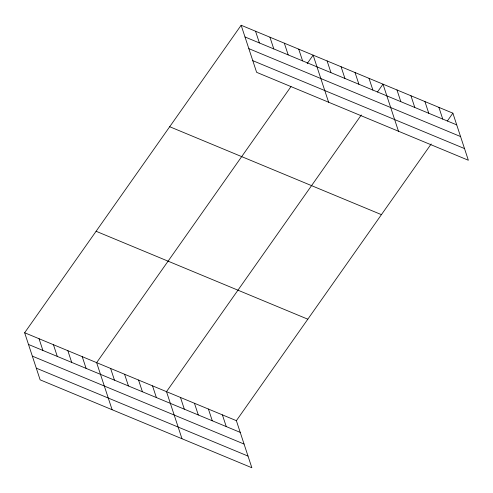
<?xml version="1.0" encoding="UTF-8"?>
<svg xmlns="http://www.w3.org/2000/svg" width="493" height="493" viewBox="0 0 493 493"><rect width="100%" height="100%" fill="white"/><g stroke="black" fill="none" stroke-linecap="round" stroke-linejoin="round"><path stroke-width="0.74" d="M24.65 332.75L236.375 420.671L251.855 467.752L40.13 379.832L24.65 332.75L241.145 25.248L452.87 113.168L468.35 160.25L256.625 72.329L241.145 25.248M291.018 86.552L96.634 362.645L112.114 409.726M307.182 63.597L313.135 55.142L328.615 102.224M361.314 114.961L166.505 391.658L181.985 438.739M377.472 92.006L382.999 84.155L398.48 131.237M236.375 420.671L431.184 143.974M447.342 121.019L452.87 113.168M244.996 36.963L456.721 124.877M248.836 48.634L460.561 136.555M252.792 60.657L464.511 148.578M169.703 126.726L381.428 214.646M96.092 231.272L307.817 319.193M28.502 344.459L240.22 432.379M32.341 356.131L244.06 444.051M36.291 368.16L248.016 456.08M438.899 107.363L442.745 119.078M424.923 101.564L428.774 113.273M410.946 95.759L414.798 107.474M396.976 89.96L400.827 101.669M369.029 78.35L372.881 90.065M355.052 72.551L358.904 84.26M341.082 66.746L344.934 78.461M327.105 60.941L330.957 72.656M298.733 49.164L302.585 60.873M284.338 43.187L288.189 54.896M269.942 37.203L273.794 48.918M255.547 31.225L259.398 42.94M222.398 414.866L226.25 426.581M208.428 409.067L212.273 420.775M194.452 403.262L198.303 414.97M180.475 397.457L184.327 409.172M152.528 385.853L156.38 397.568M138.558 380.054L142.409 391.762M124.581 374.249L128.433 385.957M110.611 368.444L114.462 380.158M82.239 356.667L86.09 368.376M67.843 350.683L71.695 362.398M53.441 344.706L57.293 356.421M39.046 338.728L42.897 350.443"/></g></svg>
